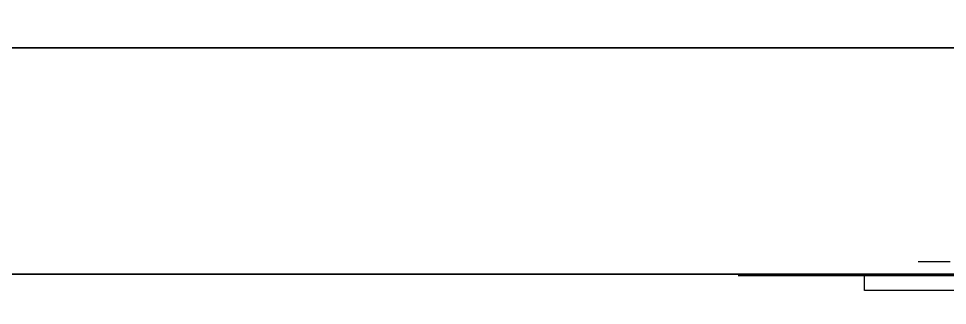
# Model space of a CAD drawing. Extents: x -19 to 904, y -1167 to 74.
# Drawn here: x 69.5 to 192.9, y -824.2 to -786.1 of the extents above; entities that cross this region are included whole.
import ezdxf

# ---------------------------------------------------------------- set-up
doc = ezdxf.new("R2010")
doc.units = 0
for name, color, linetype in [('PQ_200_2D', 1, 'Continuous'), ('PQ_200_3D', 1, 'Continuous'), ('PQ_204_3D', 7, 'Continuous')]:
    doc.layers.add(name, color=color, linetype=linetype)

msp = doc.modelspace()

# ---------------------------------------------------------------- linework, layer by layer
at = {"layer": 'PQ_200_2D'}
for p, q in [((181.88, -820.2), (240.72, -820.2)), ((181.88, -822.2), (181.88, -820.2)), ((240.72, -822.2), (181.88, -822.2))]:
    msp.add_line(p, q, dxfattribs=at)
msp.add_lwpolyline([(675, -50), (707.5, -50), (707.5, -520), (885, -640), (885, -820), (0, -820), (0, -640), (177.5, -520), (177.5, -50), (210, -50)], dxfattribs=at)
at = {"layer": 'PQ_200_3D'}
for points, invisible_edges in [([(0, -820, 1625), (0, -640, 1625), (885, -640, 1625), (885, -820, 1625)], 2), ([(0, -820, 1885), (885, -820, 1885), (885, -640, 1885), (0, -640, 1885)], 4)]:
    msp.add_3dface(points, dxfattribs=dict(at, invisible_edges=invisible_edges))
for points in [[(0, -820, 1625), (885, -820, 1625), (885, -820, 1885), (0, -820, 1885)], [(165.1, -820.2, 1625), (417.5, -820.2, 1625), (417.5, -820.2, 1885), (165.1, -820.2, 1885)]]:
    msp.add_3dface(points, dxfattribs=at)
at = {"layer": 'PQ_204_3D', "invisible_edges": 5}
for points in [[(189, -818.37, 1768.82), (195.81, -824.16, 1768.82), (198.77, -824.16, 1759.71), (193.26, -818.37, 1755.71)], [(198.77, -824.16, 1777.92), (193.26, -818.37, 1781.93), (189, -818.37, 1768.82), (195.81, -824.16, 1768.82)]]:
    msp.add_3dface(points, dxfattribs=at)

# ---------------------------------------------------------------- meshes
at = {"layer": 'PQ_200_3D'}
mesh = msp.add_polyface(dxfattribs=at)
corners = [(0, -820, 1585), (885, -820, 1585), (885, -790, 1585), (0, -790, 1585), (0, -820, 1625), (885, -820, 1625), (885, -790, 1625), (0, -790, 1625)]
mesh.append_faces([[corners[k] for k in face] for face in [(0, 3, 2, 1), (4, 5, 6, 7), (0, 1, 5, 4), (3, 7, 6, 2), (0, 4, 7, 3), (1, 2, 6, 5)]])

doc.saveas('drawing.dxf')
